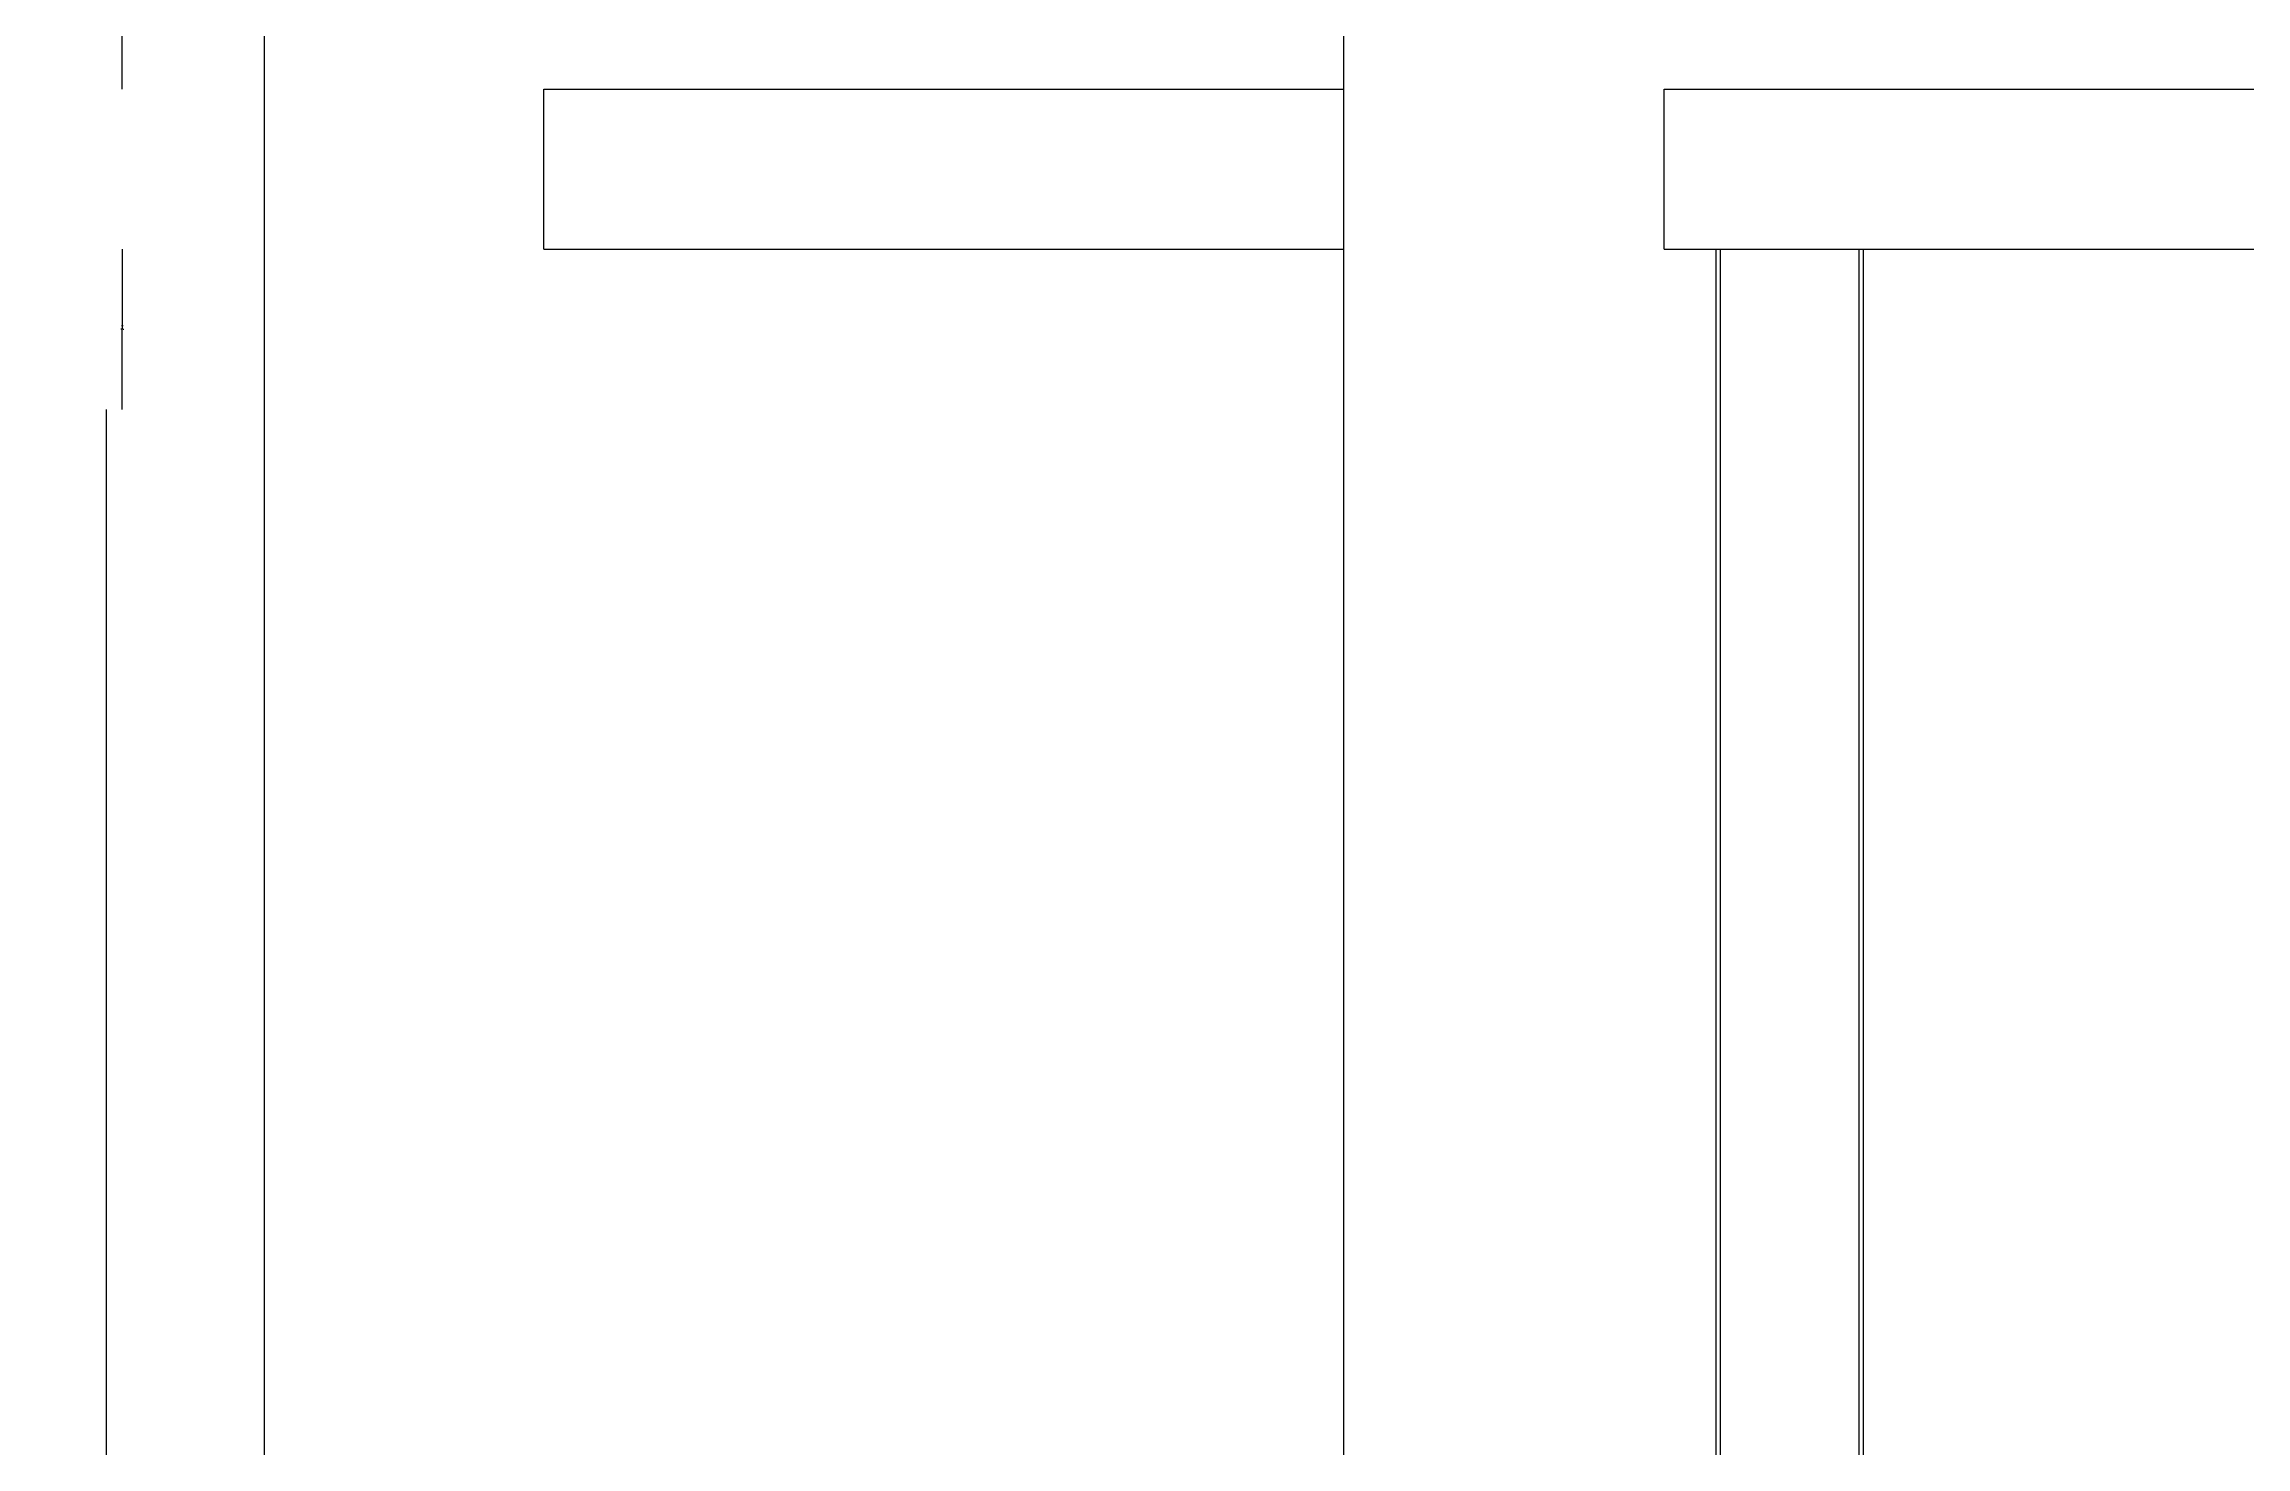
# Model space of a CAD drawing. Header units: metres. Extents: x -105 to 5826, y 5073 to 8638.
# Drawn here: x -105 to 583, y 7439 to 7878 of the extents above; entities that cross this region are included whole.
import ezdxf

# ---------------------------------------------------------------- set-up
doc = ezdxf.new("R2010")
doc.units = ezdxf.units.M
for name, color, linetype in [('2', 2, 'Continuous'), ('4', 4, 'Continuous'), ('7', 7, 'Continuous'), ('BH', 3, 'Continuous'), ('DIM', 3, 'Continuous')]:
    doc.layers.add(name, color=color, linetype=linetype)
doc.dimstyles.get("Standard").update_dxf_attribs({"dimtxt": 2.5, "dimasz": 2.5, "dimexe": 1.25, "dimexo": 0.625, "dimtad": 1, "dimcen": 2.5, "dimazin": 3, "dimtfac": 1, "dimtmove": 0, "dimatfit": 3})

# ---------------------------------------------------------------- blocks, each defined once
blk = doc.blocks.new('*D4')
for p, q in [((-85.75, 7763.57), (-85.75, 6713.57)), ((-105.11, 5663.57), (-105.11, 6713.57)), ((-104.86, 6713.57), (-97.93, 6713.57)), ((-92.93, 6713.57), (-86, 6713.57))]:
    blk.add_line(p, q)
at = {"layer": 'Defpoints'}
for p in [(-85.75, 7763.57), (-105.11, 6713.57), (-105.11, 5663.57)]:
    blk.add_point(p, dxfattribs=at)
at = {"layer": 'BH', "insert": (-95.43, 6713.57), "char_height": 1, "attachment_point": 5}
blk.add_mtext('19,36', dxfattribs=at)
blk = doc.blocks.new('*D5')
for p, q in [((-36.34, 8413.57), (-36.34, 7038.57)), ((-36.59, 7038.57), (-36.84, 7038.57)), ((-36.34, 5663.57), (-36.34, 7038.57)), ((-36.34, 7038.57), (-36.34, 7038.57)), ((-36.09, 7038.57), (-35.84, 7038.57))]:
    blk.add_line(p, q)
at = {"layer": 'Defpoints'}
for p in [(-36.34, 8413.57), (-36.34, 7038.57), (-36.34, 5663.57)]:
    blk.add_point(p, dxfattribs=at)
at = {"layer": 'DIM', "insert": (-36.34, 7039.695), "char_height": 1, "attachment_point": 5}
blk.add_mtext('0', dxfattribs=at)
blk = doc.blocks.new('*D11')
for p, q in [((-80.65, 7913.57), (-80.65, 7891.76)), ((-80.9, 7891.76), (-81.15, 7891.76)), ((-80.65, 7863.57), (-80.65, 7891.76)), ((-80.65, 7891.76), (-80.65, 7891.76)), ((-80.4, 7891.76), (-80.15, 7891.76))]:
    blk.add_line(p, q)
at = {"layer": 'Defpoints'}
for p in [(-80.65, 7913.57), (-80.65, 7891.76), (-80.65, 7863.57)]:
    blk.add_point(p, dxfattribs=at)
at = {"layer": 'DIM', "insert": (-80.65, 7892.885), "char_height": 1, "attachment_point": 5}
blk.add_mtext('0', dxfattribs=at)
blk = doc.blocks.new('*D13')
for p, q in [((-80.65, 7813.57), (-80.65, 7788.57)), ((-80.9, 7788.57), (-81.15, 7788.57)), ((-80.65, 7763.57), (-80.65, 7788.57)), ((-80.65, 7788.57), (-80.65, 7788.57)), ((-80.4, 7788.57), (-80.15, 7788.57))]:
    blk.add_line(p, q)
at = {"layer": 'Defpoints'}
for p in [(-80.65, 7813.57), (-80.65, 7788.57), (-80.65, 7763.57)]:
    blk.add_point(p, dxfattribs=at)
at = {"layer": 'DIM', "insert": (-80.65, 7789.695), "char_height": 1, "attachment_point": 5}
blk.add_mtext('0', dxfattribs=at)

msp = doc.modelspace()

# ---------------------------------------------------------------- hatches: boundary and pattern name
at = {"layer": 'BH'}
h = msp.add_hatch(dxfattribs=at)
h.set_pattern_fill('AR-SAND', scale=20)
h.paths.add_polyline_path([(462.03, 7813.57), (418.65, 7813.57), (418.65, 5663.57), (462.03, 5663.57)])

# ---------------------------------------------------------------- linework, layer by layer
at = {"layer": '2'}
msp.add_line((301.01, 5663.57), (301.01, 8413.57), dxfattribs=at)
at = {"layer": '4'}
for p, q in [((51.01, 7863.57), (301.01, 7863.57)), ((51.01, 7813.57), (51.01, 7863.57)), ((401.01, 7863.57), (2301.01, 7863.57)), ((401.01, 7813.57), (401.01, 7863.57)), ((51.01, 7813.57), (301.01, 7813.57)), ((401.01, 7813.57), (2301.01, 7813.57))]:
    msp.add_line(p, q, dxfattribs=at)
at = {"layer": '7'}
for p, q in [((418.65, 5663.57), (418.65, 7813.57)), ((462.03, 5663.57), (462.03, 7813.57))]:
    msp.add_line(p, q, dxfattribs=at)
at = {"layer": 'DIM'}
for p, q in [((417.31, 5663.57), (417.31, 7813.57)), ((463.37, 5663.57), (463.37, 7813.57))]:
    msp.add_line(p, q, dxfattribs=at)

# ---------------------------------------------------------------- dimensions: what is measured, and where the dimension line sits
at = {"layer": 'BH'}
dim = msp.add_linear_dim(base=(-105.11, 6713.57), p1=(-105.11, 5663.57), p2=(-85.75, 7763.57), dimstyle='Standard', dxfattribs=at)
dim.commit()
dim.dimension.update_dxf_attribs({"geometry": '*D4', "text_midpoint": (-95.43, 6713.57)})
at = {"layer": 'DIM'}
for base, p1, p2, picture, middle in [((-36.34, 7038.57), (-36.34, 8413.57), (-36.34, 5663.57), '*D5', (-36.34, 7039.695)), ((-80.65, 7891.76), (-80.65, 7913.57), (-80.65, 7863.57), '*D11', (-80.65, 7892.885)), ((-80.65, 7788.57), (-80.65, 7813.57), (-80.65, 7763.57), '*D13', (-80.65, 7789.695))]:
    dim = msp.add_linear_dim(base=base, p1=p1, p2=p2, dimstyle='Standard', dxfattribs=at)
    dim.commit()
    dim.dimension.update_dxf_attribs({"geometry": picture, "text_midpoint": middle})

doc.saveas('drawing.dxf')
